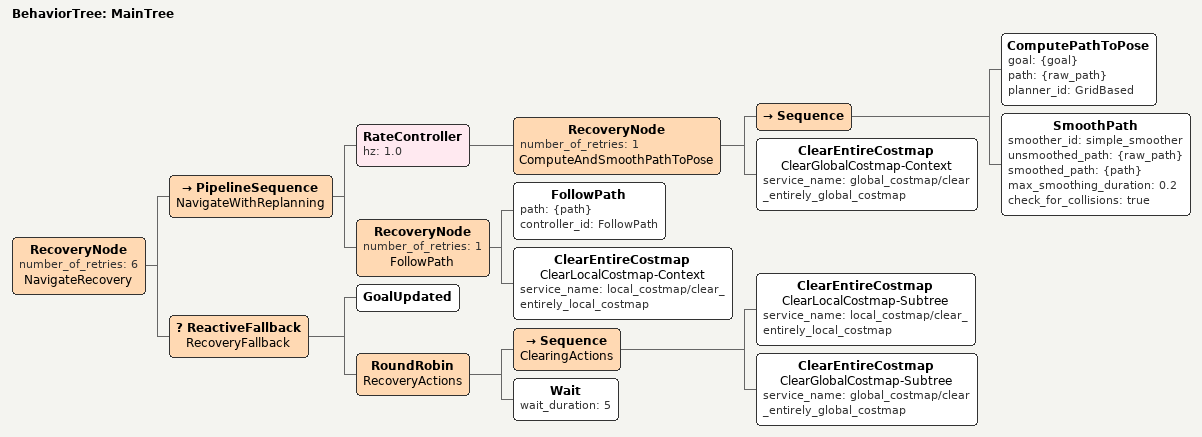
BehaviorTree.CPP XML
<root main_tree_to_execute="MainTree">
  <BehaviorTree ID="MainTree">
    <RecoveryNode number_of_retries="6" name="NavigateRecovery">
      <PipelineSequence name="NavigateWithReplanning">
        <RateController hz="1.0">
          <RecoveryNode number_of_retries="1" name="ComputeAndSmoothPathToPose">
            <Sequence>
              <ComputePathToPose goal="{goal}" path="{raw_path}" planner_id="GridBased" />
              <SmoothPath smoother_id="simple_smoother" unsmoothed_path="{raw_path}" smoothed_path="{path}" max_smoothing_duration="0.2" check_for_collisions="true" />
            </Sequence>
            <ClearEntireCostmap name="ClearGlobalCostmap-Context" service_name="global_costmap/clear_entirely_global_costmap" />
          </RecoveryNode>
        </RateController>
        <RecoveryNode number_of_retries="1" name="FollowPath">
          <FollowPath path="{path}" controller_id="FollowPath" />
          <ClearEntireCostmap name="ClearLocalCostmap-Context" service_name="local_costmap/clear_entirely_local_costmap" />
        </RecoveryNode>
      </PipelineSequence>
      <ReactiveFallback name="RecoveryFallback">
        <GoalUpdated />
        <RoundRobin name="RecoveryActions">
          <Sequence name="ClearingActions">
            <ClearEntireCostmap name="ClearLocalCostmap-Subtree" service_name="local_costmap/clear_entirely_local_costmap" />
            <ClearEntireCostmap name="ClearGlobalCostmap-Subtree" service_name="global_costmap/clear_entirely_global_costmap" />
          </Sequence>
          <Wait wait_duration="5" />
        </RoundRobin>
      </ReactiveFallback>
    </RecoveryNode>
  </BehaviorTree>
</root>
